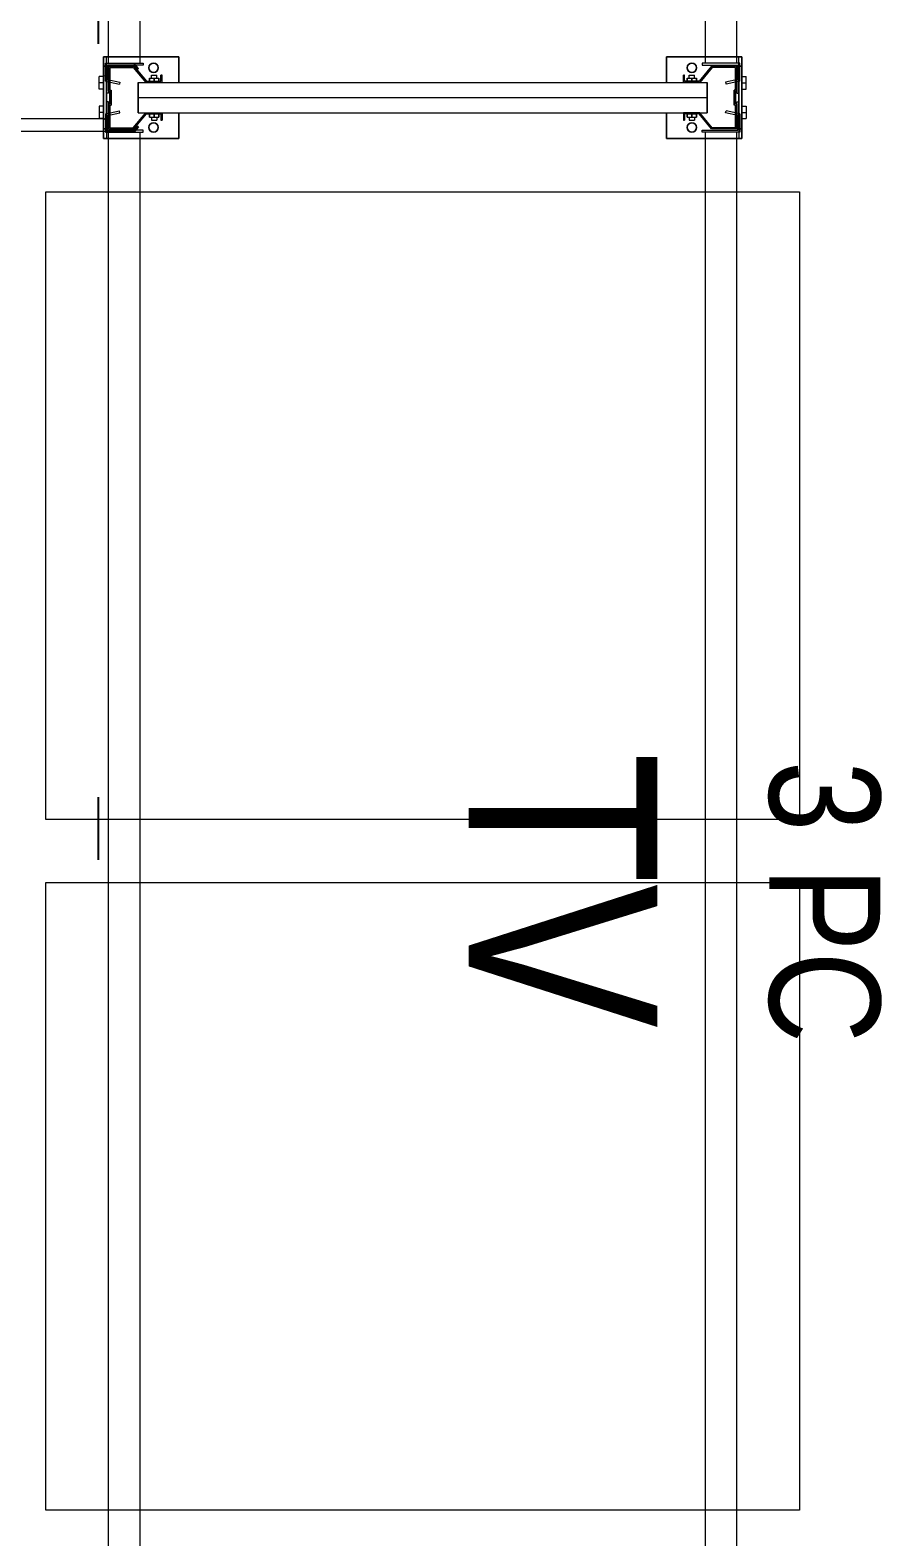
# Model space of a CAD drawing. Header units: metres. Extents: x 0 to 8715937, y -236336 to 216.
# Drawn here: x 128.539 to 129.895, y 75.702 to 78.102 of the extents above; entities that cross this region are included whole.
import ezdxf

# ---------------------------------------------------------------- set-up
doc = ezdxf.new("R2010")
doc.units = ezdxf.units.M
doc.header["$MEASUREMENT"] = 0
doc.linetypes.add('ACAD_ISO10W100', pattern=[18, 12, -3, 0, -3])
for name, color, linetype in [('0-BLOCK-EQUIPAMIENTO', 7, 'Continuous'), ('0-BLOCK-ESTRUCTURA', 7, 'Continuous'), ('AAA BAST', 5, 'Continuous'), ('AAA CONECT', 3, 'Continuous'), ('AAA LARG', 1, 'Continuous'), ('AAA PALLETS', 7, 'Continuous'), ('EJES', 251, 'ACAD_ISO10W100'), ('TEXTO', 7, 'Continuous')]:
    doc.layers.add(name, color=color, linetype=linetype)
doc.styles.add('AR', font='arial.ttf')

# ---------------------------------------------------------------- blocks, each defined once
blk = doc.blocks.new('DPM-ESTRUCTURA')
at = {"layer": 'EJES', "ltscale": 0.4}
blk.add_line((40.9278, 41.5801), (40.9278, 112.3301), dxfattribs=at)
blk = doc.blocks.new('1A MODULO D FTE')
at = {"layer": 'AAA BAST', "lineweight": 5}
for points in [[(-2.34, 0.415), (-2.34, 0.417), (-2.35, 0.417), (-2.35, 0.44), (-2.326, 0.46), (-2.326, 0.5), (-2.366, 0.5), (-2.366, 0.498), (-2.386, 0.498), (-2.386, 0.5), (-2.426, 0.5), (-2.426, 0.46), (-2.402, 0.44), (-2.402, 0.417), (-2.412, 0.417), (-2.412, 0.415), (-2.4, 0.415), (-2.4, 0.4409), (-2.424, 0.4609), (-2.424, 0.498), (-2.388, 0.498), (-2.388, 0.496), (-2.364, 0.496), (-2.364, 0.498), (-2.328, 0.498), (-2.328, 0.4609), (-2.352, 0.4409), (-2.352, 0.415)], [(-0.012, 0.415), (-0.012, 0.417), (-0.002, 0.417), (-0.002, 0.44), (-0.026, 0.46), (-0.026, 0.5), (0.014, 0.5), (0.014, 0.498), (0.034, 0.498), (0.034, 0.5), (0.074, 0.5), (0.074, 0.46), (0.05, 0.44), (0.05, 0.417), (0.06, 0.417), (0.06, 0.415), (0.048, 0.415), (0.048, 0.4409), (0.072, 0.4609), (0.072, 0.498), (0.036, 0.498), (0.036, 0.496), (0.012, 0.496), (0.012, 0.498), (-0.024, 0.498), (-0.024, 0.4609), (0, 0.4409), (0, 0.415)], [(-2.34, -0.415), (-2.34, -0.417), (-2.35, -0.417), (-2.35, -0.44), (-2.326, -0.46), (-2.326, -0.5), (-2.366, -0.5), (-2.366, -0.498), (-2.386, -0.498), (-2.386, -0.5), (-2.426, -0.5), (-2.426, -0.46), (-2.402, -0.44), (-2.402, -0.417), (-2.412, -0.417), (-2.412, -0.415), (-2.4, -0.415), (-2.4, -0.4409), (-2.424, -0.4609), (-2.424, -0.498), (-2.388, -0.498), (-2.388, -0.496), (-2.364, -0.496), (-2.364, -0.498), (-2.328, -0.498), (-2.328, -0.4609), (-2.352, -0.4409), (-2.352, -0.415)], [(-0.012, -0.415), (-0.012, -0.417), (-0.002, -0.417), (-0.002, -0.44), (-0.026, -0.46), (-0.026, -0.5), (0.014, -0.5), (0.014, -0.498), (0.034, -0.498), (0.034, -0.5), (0.074, -0.5), (0.074, -0.46), (0.05, -0.44), (0.05, -0.417), (0.06, -0.417), (0.06, -0.415), (0.048, -0.415), (0.048, -0.4409), (0.072, -0.4609), (0.072, -0.498), (0.036, -0.498), (0.036, -0.496), (0.012, -0.496), (0.012, -0.498), (-0.024, -0.498), (-0.024, -0.4609), (0, -0.4409), (0, -0.415)]]:
    blk.add_hatch(color=251, dxfattribs=at).paths.add_polyline_path(points)
at = {"layer": 'AAA BAST', "color": 251, "lineweight": 5}
for p, q in [((-2.426, 0.5082), (-2.441, 0.5082)), ((-2.441, 0.5082), (-2.441, 0.3882)), ((-2.326, 0.5082), (-2.426, 0.5082)), ((-2.426, 0.5082), (-2.426, 0.5032)), ((-2.3895, 0.5152), (-2.4095, 0.5152)), ((-2.4095, 0.5082), (-2.4095, 0.5152)), ((-2.3995, 0.5082), (-2.3995, 0.5152)), ((-2.3895, 0.5082), (-2.3895, 0.5152)), ((-2.3625, 0.5152), (-2.3425, 0.5152)), ((-2.3625, 0.5082), (-2.3625, 0.5152)), ((-2.3525, 0.5082), (-2.3525, 0.5152)), ((-2.3425, 0.5082), (-2.3425, 0.5152)), ((-2.326, 0.5032), (-2.326, 0.5082)), ((-2.311, 0.5082), (-2.326, 0.5082)), ((-2.311, 0.3882), (-2.311, 0.5082)), ((-0.041, 0.3882), (-0.041, 0.5082)), ((-0.041, 0.5082), (-0.026, 0.5082)), ((-0.026, 0.5032), (-0.026, 0.5082)), ((-0.026, 0.5082), (0.074, 0.5082)), ((0.0105, 0.5152), (-0.0095, 0.5152)), ((-0.0095, 0.5082), (-0.0095, 0.5152)), ((0.0005, 0.5082), (0.0005, 0.5152)), ((0.0105, 0.5082), (0.0105, 0.5152)), ((0.0375, 0.5152), (0.0575, 0.5152)), ((0.0375, 0.5082), (0.0375, 0.5152)), ((0.0475, 0.5082), (0.0475, 0.5152)), ((0.0575, 0.5082), (0.0575, 0.5152)), ((0.074, 0.5082), (0.074, 0.5032)), ((0.074, 0.5082), (0.089, 0.5082)), ((0.089, 0.5082), (0.089, 0.3882)), ((-2.426, 0.5032), (-2.441, 0.5032)), ((-2.426, 0.5032), (-2.326, 0.5032)), ((-2.386, 0.5), (-2.426, 0.5)), ((-2.426, 0.5), (-2.426, 0.46)), ((-2.424, 0.498), (-2.424, 0.4609)), ((-2.388, 0.498), (-2.424, 0.498)), ((-2.416, 0.5), (-2.416, 0.5032)), ((-2.416, 0.5032), (-2.383, 0.5032)), ((-2.388, 0.498), (-2.388, 0.496)), ((-2.364, 0.496), (-2.388, 0.496)), ((-2.386, 0.5), (-2.386, 0.498)), ((-2.386, 0.5), (-2.383, 0.5)), ((-2.366, 0.498), (-2.386, 0.498)), ((-2.383, 0.5), (-2.383, 0.5032)), ((-2.369, 0.5), (-2.369, 0.5032)), ((-2.366, 0.5), (-2.369, 0.5)), ((-2.326, 0.5), (-2.366, 0.5)), ((-2.366, 0.5), (-2.366, 0.498)), ((-2.328, 0.498), (-2.364, 0.498)), ((-2.364, 0.498), (-2.364, 0.496)), ((-2.336, 0.5), (-2.336, 0.5032)), ((-2.328, 0.498), (-2.328, 0.4609)), ((-2.326, 0.5032), (-2.311, 0.5032)), ((-2.326, 0.5), (-2.326, 0.46)), ((-0.026, 0.5032), (-0.041, 0.5032)), ((0.074, 0.5032), (-0.026, 0.5032)), ((-0.026, 0.5), (0.014, 0.5)), ((-0.026, 0.5), (-0.026, 0.46)), ((-0.024, 0.498), (-0.024, 0.4609)), ((-0.024, 0.498), (0.012, 0.498)), ((-0.016, 0.5), (-0.016, 0.5032)), ((0.012, 0.498), (0.012, 0.496)), ((0.012, 0.496), (0.036, 0.496)), ((0.014, 0.5), (0.014, 0.498)), ((0.014, 0.5), (0.017, 0.5)), ((0.014, 0.498), (0.034, 0.498)), ((0.017, 0.5), (0.017, 0.5032)), ((0.031, 0.5), (0.031, 0.5032)), ((0.064, 0.5032), (0.031, 0.5032)), ((0.034, 0.5), (0.031, 0.5)), ((0.034, 0.5), (0.074, 0.5)), ((0.034, 0.5), (0.034, 0.498)), ((0.036, 0.498), (0.072, 0.498)), ((0.036, 0.498), (0.036, 0.496)), ((0.064, 0.5), (0.064, 0.5032)), ((0.072, 0.498), (0.072, 0.4609)), ((0.074, 0.5032), (0.089, 0.5032)), ((0.074, 0.5), (0.074, 0.46)), ((-2.426, 0.46), (-2.402, 0.44)), ((-2.424, 0.4609), (-2.4, 0.4409)), ((-2.328, 0.4609), (-2.352, 0.4409)), ((-2.326, 0.46), (-2.35, 0.44)), ((-0.026, 0.46), (-0.002, 0.44)), ((-0.024, 0.4609), (0, 0.4409)), ((0.072, 0.4609), (0.048, 0.4409)), ((0.074, 0.46), (0.05, 0.44)), ((-2.402, 0.436), (-2.407, 0.436)), ((-2.407, 0.421), (-2.407, 0.436)), ((-2.402, 0.44), (-2.402, 0.417)), ((-2.4, 0.453), (-2.376, 0.453)), ((-2.4, -0.453), (-2.4, 0.453)), ((-2.4, 0.4409), (-2.4, 0.415)), ((-2.376, 0.453), (-2.352, 0.453)), ((-2.376, -0.453), (-2.376, 0.453)), ((-2.352, -0.453), (-2.352, 0.453)), ((-2.352, 0.4409), (-2.352, 0.415)), ((-2.35, 0.44), (-2.35, 0.417)), ((-2.345, 0.436), (-2.35, 0.436)), ((-2.35, 0.421), (-2.35, 0.436)), ((-2.345, 0.421), (-2.345, 0.436)), ((-2.345, 0.4328), (-2.34, 0.4328)), ((-2.34, 0.4243), (-2.34, 0.4328)), ((-0.007, 0.4328), (-0.012, 0.4328)), ((-0.012, 0.4243), (-0.012, 0.4328)), ((-0.007, 0.436), (-0.002, 0.436)), ((-0.007, 0.421), (-0.007, 0.436)), ((-0.002, 0.44), (-0.002, 0.417)), ((-0.002, 0.421), (-0.002, 0.436)), ((0.024, 0.453), (0, 0.453)), ((0, -0.453), (0, 0.453)), ((0, 0.4409), (0, 0.415)), ((0.048, 0.453), (0.024, 0.453)), ((0.024, -0.453), (0.024, 0.453)), ((0.048, -0.453), (0.048, 0.453)), ((0.048, 0.4409), (0.048, 0.415)), ((0.05, 0.44), (0.05, 0.417)), ((0.05, 0.436), (0.055, 0.436)), ((0.055, 0.421), (0.055, 0.436)), ((-2.402, 0.417), (-2.412, 0.417)), ((-2.412, 0.417), (-2.412, 0.415)), ((-2.4, 0.415), (-2.412, 0.415)), ((-2.402, 0.4285), (-2.407, 0.4285)), ((-2.402, 0.421), (-2.407, 0.421)), ((-2.352, 0.415), (-2.34, 0.415)), ((-2.345, 0.4285), (-2.35, 0.4285)), ((-2.345, 0.421), (-2.35, 0.421)), ((-2.35, 0.417), (-2.34, 0.417)), ((-2.345, 0.4243), (-2.34, 0.4243)), ((-2.34, 0.415), (-2.34, 0.417)), ((-0.007, 0.4243), (-0.012, 0.4243)), ((-0.002, 0.417), (-0.012, 0.417)), ((-0.012, 0.415), (-0.012, 0.417)), ((0, 0.415), (-0.012, 0.415)), ((-0.007, 0.4285), (-0.002, 0.4285)), ((-0.007, 0.421), (-0.002, 0.421)), ((0.048, 0.415), (0.06, 0.415)), ((0.05, 0.4285), (0.055, 0.4285)), ((0.05, 0.421), (0.055, 0.421)), ((0.05, 0.417), (0.06, 0.417)), ((0.06, 0.417), (0.06, 0.415)), ((-2.441, 0.3882), (-2.4, 0.3882)), ((-2.352, 0.3882), (-2.311, 0.3882)), ((0, 0.3882), (-0.041, 0.3882)), ((0.089, 0.3882), (0.048, 0.3882)), ((-2.441, -0.5082), (-2.441, -0.3882)), ((-2.441, -0.3882), (-2.4, -0.3882)), ((-2.352, -0.3882), (-2.311, -0.3882)), ((-2.311, -0.3882), (-2.311, -0.5082)), ((0, -0.3882), (-0.041, -0.3882)), ((-0.041, -0.3882), (-0.041, -0.5082)), ((0.089, -0.3882), (0.048, -0.3882)), ((0.089, -0.5082), (0.089, -0.3882)), ((-2.4, -0.415), (-2.412, -0.415)), ((-2.412, -0.417), (-2.412, -0.415)), ((-2.402, -0.417), (-2.412, -0.417)), ((-2.402, -0.4199), (-2.407, -0.4199)), ((-2.407, -0.4349), (-2.407, -0.4199)), ((-2.402, -0.4274), (-2.407, -0.4274)), ((-2.402, -0.44), (-2.402, -0.417)), ((-2.4, -0.4409), (-2.4, -0.415)), ((-2.352, -0.4409), (-2.352, -0.415)), ((-2.352, -0.415), (-2.34, -0.415)), ((-2.35, -0.44), (-2.35, -0.417)), ((-2.35, -0.417), (-2.34, -0.417)), ((-2.345, -0.4199), (-2.35, -0.4199)), ((-2.35, -0.4349), (-2.35, -0.4199)), ((-2.345, -0.4274), (-2.35, -0.4274)), ((-2.345, -0.4349), (-2.345, -0.4199)), ((-2.345, -0.4232), (-2.34, -0.4232)), ((-2.345, -0.4317), (-2.34, -0.4317)), ((-2.34, -0.415), (-2.34, -0.417)), ((-2.34, -0.4317), (-2.34, -0.4232)), ((0, -0.415), (-0.012, -0.415)), ((-0.012, -0.415), (-0.012, -0.417)), ((-0.002, -0.417), (-0.012, -0.417)), ((-0.007, -0.4232), (-0.012, -0.4232)), ((-0.012, -0.4317), (-0.012, -0.4232)), ((-0.007, -0.4317), (-0.012, -0.4317)), ((-0.007, -0.4199), (-0.002, -0.4199)), ((-0.007, -0.4349), (-0.007, -0.4199)), ((-0.007, -0.4274), (-0.002, -0.4274)), ((-0.002, -0.44), (-0.002, -0.417)), ((-0.002, -0.4349), (-0.002, -0.4199)), ((0, -0.4409), (0, -0.415)), ((0.048, -0.4409), (0.048, -0.415)), ((0.048, -0.415), (0.06, -0.415)), ((0.05, -0.44), (0.05, -0.417)), ((0.05, -0.417), (0.06, -0.417)), ((0.05, -0.4199), (0.055, -0.4199)), ((0.05, -0.4274), (0.055, -0.4274)), ((0.055, -0.4349), (0.055, -0.4199)), ((0.06, -0.417), (0.06, -0.415)), ((-2.426, -0.46), (-2.402, -0.44)), ((-2.424, -0.4609), (-2.4, -0.4409)), ((-2.402, -0.4349), (-2.407, -0.4349)), ((-2.4, -0.453), (-2.376, -0.453)), ((-2.376, -0.453), (-2.352, -0.453)), ((-2.328, -0.4609), (-2.352, -0.4409)), ((-2.345, -0.4349), (-2.35, -0.4349)), ((-2.326, -0.46), (-2.35, -0.44)), ((-0.026, -0.46), (-0.002, -0.44)), ((-0.024, -0.4609), (0, -0.4409)), ((-0.007, -0.4349), (-0.002, -0.4349)), ((0.024, -0.453), (0, -0.453)), ((0.048, -0.453), (0.024, -0.453)), ((0.072, -0.4609), (0.048, -0.4409)), ((0.05, -0.4349), (0.055, -0.4349)), ((0.074, -0.46), (0.05, -0.44)), ((-2.426, -0.5), (-2.426, -0.46)), ((-2.424, -0.498), (-2.424, -0.4609)), ((-2.328, -0.498), (-2.328, -0.4609)), ((-2.326, -0.5), (-2.326, -0.46)), ((-0.026, -0.5), (-0.026, -0.46)), ((-0.024, -0.498), (-0.024, -0.4609)), ((0.072, -0.498), (0.072, -0.4609)), ((0.074, -0.5), (0.074, -0.46)), ((-2.426, -0.5032), (-2.441, -0.5032)), ((-2.386, -0.5), (-2.426, -0.5)), ((-2.426, -0.5032), (-2.326, -0.5032)), ((-2.426, -0.5082), (-2.426, -0.5032)), ((-2.388, -0.498), (-2.424, -0.498)), ((-2.416, -0.5), (-2.416, -0.5032)), ((-2.416, -0.5032), (-2.383, -0.5032)), ((-2.388, -0.498), (-2.388, -0.496)), ((-2.364, -0.496), (-2.388, -0.496)), ((-2.366, -0.498), (-2.386, -0.498)), ((-2.386, -0.5), (-2.386, -0.498)), ((-2.386, -0.5), (-2.383, -0.5)), ((-2.383, -0.5), (-2.383, -0.5032)), ((-2.369, -0.5), (-2.369, -0.5032)), ((-2.366, -0.5), (-2.369, -0.5)), ((-2.366, -0.5), (-2.366, -0.498)), ((-2.326, -0.5), (-2.366, -0.5)), ((-2.364, -0.498), (-2.364, -0.496)), ((-2.328, -0.498), (-2.364, -0.498)), ((-2.336, -0.5), (-2.336, -0.5032)), ((-2.326, -0.5032), (-2.326, -0.5082)), ((-2.326, -0.5032), (-2.311, -0.5032)), ((-0.026, -0.5032), (-0.041, -0.5032)), ((-0.026, -0.5), (0.014, -0.5)), ((0.074, -0.5032), (-0.026, -0.5032)), ((-0.026, -0.5032), (-0.026, -0.5082)), ((-0.024, -0.498), (0.012, -0.498)), ((-0.016, -0.5), (-0.016, -0.5032)), ((0.012, -0.498), (0.012, -0.496)), ((0.012, -0.496), (0.036, -0.496)), ((0.014, -0.498), (0.034, -0.498)), ((0.014, -0.5), (0.014, -0.498)), ((0.014, -0.5), (0.017, -0.5)), ((0.017, -0.5), (0.017, -0.5032)), ((0.031, -0.5), (0.031, -0.5032)), ((0.034, -0.5), (0.031, -0.5)), ((0.064, -0.5032), (0.031, -0.5032)), ((0.034, -0.5), (0.034, -0.498)), ((0.034, -0.5), (0.074, -0.5)), ((0.036, -0.498), (0.036, -0.496)), ((0.036, -0.498), (0.072, -0.498)), ((0.064, -0.5), (0.064, -0.5032)), ((0.074, -0.5082), (0.074, -0.5032)), ((0.074, -0.5032), (0.089, -0.5032)), ((-2.426, -0.5082), (-2.441, -0.5082)), ((-2.326, -0.5082), (-2.426, -0.5082)), ((-2.4095, -0.5082), (-2.4095, -0.5152)), ((-2.3895, -0.5152), (-2.4095, -0.5152)), ((-2.3995, -0.5082), (-2.3995, -0.5152)), ((-2.3895, -0.5082), (-2.3895, -0.5152)), ((-2.3625, -0.5082), (-2.3625, -0.5152)), ((-2.3625, -0.5152), (-2.3425, -0.5152)), ((-2.3525, -0.5082), (-2.3525, -0.5152)), ((-2.3425, -0.5082), (-2.3425, -0.5152)), ((-2.311, -0.5082), (-2.326, -0.5082)), ((-0.041, -0.5082), (-0.026, -0.5082)), ((-0.026, -0.5082), (0.074, -0.5082)), ((-0.0095, -0.5082), (-0.0095, -0.5152)), ((0.0105, -0.5152), (-0.0095, -0.5152)), ((0.0005, -0.5082), (0.0005, -0.5152)), ((0.0105, -0.5082), (0.0105, -0.5152)), ((0.0375, -0.5082), (0.0375, -0.5152)), ((0.0375, -0.5152), (0.0575, -0.5152)), ((0.0475, -0.5082), (0.0475, -0.5152)), ((0.0575, -0.5082), (0.0575, -0.5152)), ((0.074, -0.5082), (0.089, -0.5082))]:
    blk.add_line(p, q, dxfattribs=at)
for centre in [(-2.4235, 0.4285), (-2.3285, 0.4285), (-0.0235, 0.4285), (0.0715, 0.4285), (-2.4235, -0.4285), (-2.3285, -0.4285), (-0.0235, -0.4285), (0.0715, -0.4285)]:
    blk.add_circle(centre, 0.0075, dxfattribs=at)
at = {"layer": 'AAA CONECT', "color": 251, "lineweight": 5}
for p, q in [((-2.4223, -0.4527), (-2.43, -0.4591)), ((-2.421, -0.4542), (-2.428, -0.46)), ((-2.4223, -0.4527), (-2.421, -0.4542)), ((-2.3297, -0.4527), (-2.331, -0.4542)), ((-2.331, -0.4542), (-2.324, -0.46)), ((-2.3297, -0.4527), (-2.322, -0.4591)), ((-0.0223, -0.4527), (-0.03, -0.4591)), ((-0.021, -0.4542), (-0.028, -0.46)), ((-0.0223, -0.4527), (-0.021, -0.4542)), ((-2.428, -0.5016), (-2.428, -0.46)), ((-2.324, -0.5016), (-2.324, -0.46)), ((-0.028, -0.5016), (-0.028, -0.46)), ((-2.428, -0.5016), (-2.415, -0.5016)), ((-2.41, -0.5066), (-2.415, -0.5016)), ((-2.342, -0.5066), (-2.337, -0.5016)), ((-2.324, -0.5016), (-2.337, -0.5016)), ((-0.028, -0.5016), (-0.015, -0.5016)), ((-0.01, -0.5066), (-0.015, -0.5016))]:
    blk.add_line(p, q, dxfattribs=at)
at = {"layer": 'AAA CONECT', "color": 251, "lineweight": 5, "ltscale": 0.21}
for p, q in [((-2.43, -0.4591), (-2.43, -0.7909)), ((-0.03, -0.4591), (-0.03, -0.7909)), ((-2.41, -0.5066), (-2.41, -0.7434)), ((-0.01, -0.5066), (-0.01, -0.7434))]:
    blk.add_line(p, q, dxfattribs=at)
at = {"layer": 'AAA LARG', "color": 251, "lineweight": 5}
for p, q in [((-2.35, 0.505), (-2.3547, 0.4829)), ((-2.35, 0.505), (-2.321, 0.505)), ((-2.321, 0.505), (-2.321, 0.445)), ((-0.002, 0.505), (-0.031, 0.505)), ((-0.031, 0.505), (-0.031, 0.445)), ((-0.002, 0.505), (0.0027, 0.4829)), ((-2.3516, 0.4822), (-2.3547, 0.4829)), ((-2.3474, 0.5018), (-2.3516, 0.4822)), ((-2.3242, 0.5018), (-2.3474, 0.5018)), ((-2.3242, 0.445), (-2.3242, 0.5018)), ((-2.321, 0.5), (-0.031, 0.5)), ((-0.0278, 0.445), (-0.0278, 0.5018)), ((-0.0278, 0.5018), (-0.0046, 0.5018)), ((-0.0046, 0.5018), (-0.0004, 0.4822)), ((-0.0004, 0.4822), (0.0027, 0.4829)), ((-2.321, 0.445), (-2.3242, 0.445)), ((-2.321, 0.45), (-0.031, 0.45)), ((-0.031, 0.445), (-0.0278, 0.445)), ((-2.321, -0.445), (-2.3242, -0.445)), ((-2.3242, -0.445), (-2.3242, -0.5018)), ((-2.321, -0.505), (-2.321, -0.445)), ((-2.321, -0.45), (-0.031, -0.45)), ((-0.031, -0.505), (-0.031, -0.445)), ((-0.031, -0.445), (-0.0278, -0.445)), ((-0.0278, -0.445), (-0.0278, -0.5018)), ((-2.3516, -0.4822), (-2.3547, -0.4829)), ((-2.35, -0.505), (-2.3547, -0.4829)), ((-2.3474, -0.5018), (-2.3516, -0.4822)), ((-2.3242, -0.5018), (-2.3474, -0.5018)), ((-2.321, -0.5), (-0.031, -0.5)), ((-0.0278, -0.5018), (-0.0046, -0.5018)), ((-0.0046, -0.5018), (-0.0004, -0.4822)), ((-0.002, -0.505), (0.0027, -0.4829)), ((-0.0004, -0.4822), (0.0027, -0.4829)), ((-2.35, -0.505), (-2.321, -0.505)), ((-0.002, -0.505), (-0.031, -0.505))]:
    blk.add_line(p, q, dxfattribs=at)
at = {"layer": 'AAA PALLETS', "color": 251, "lineweight": 5, "ltscale": 0.21}
for p, q in [((-1.226, 0.6), (-2.226, 0.6)), ((-2.226, 0.6), (-2.226, -0.6)), ((-1.226, -0.6), (-1.226, 0.6)), ((-0.126, 0.6), (-1.126, 0.6)), ((-1.126, 0.6), (-1.126, -0.6)), ((-0.126, -0.6), (-0.126, 0.6)), ((-2.226, -0.6), (-1.226, -0.6)), ((-1.126, -0.6), (-0.126, -0.6))]:
    blk.add_line(p, q, dxfattribs=at)
blk = doc.blocks.new('DPM-EQUIPAMIENTO')
at = {"layer": 'AAA BAST', "xscale": -1, "rotation": 270}
for p in [(41.4439, 80.3703), (41.4439, 77.9703)]:
    blk.add_blockref('1A MODULO D FTE', p, dxfattribs=at)

msp = doc.modelspace()

# ---------------------------------------------------------------- hatches: boundary and pattern name
at = {"layer": 'AAA BAST', "lineweight": 5}
for points in [[(128.7489, 77.9583), (128.7469, 77.9583), (128.7469, 77.9683), (128.7239, 77.9683), (128.7039, 77.9443), (128.6639, 77.9443), (128.6639, 77.9843), (128.6659, 77.9843), (128.6659, 78.0043), (128.6639, 78.0043), (128.6639, 78.0443), (128.7039, 78.0443), (128.7239, 78.0203), (128.7469, 78.0203), (128.7469, 78.0303), (128.7489, 78.0303), (128.7489, 78.0183), (128.723, 78.0183), (128.703, 78.0423), (128.6659, 78.0423), (128.6659, 78.0063), (128.6679, 78.0063), (128.6679, 77.9823), (128.6659, 77.9823), (128.6659, 77.9463), (128.703, 77.9463), (128.723, 77.9703), (128.7489, 77.9703)], [(128.7489, 78.0303), (128.7469, 78.0303), (128.7469, 78.0203), (128.7239, 78.0203), (128.7039, 78.0443), (128.6639, 78.0443), (128.6639, 78.0043), (128.6659, 78.0043), (128.6659, 77.9843), (128.6639, 77.9843), (128.6639, 77.9443), (128.7039, 77.9443), (128.7239, 77.9683), (128.7469, 77.9683), (128.7469, 77.9583), (128.7489, 77.9583), (128.7489, 77.9703), (128.723, 77.9703), (128.703, 77.9463), (128.6659, 77.9463), (128.6659, 77.9823), (128.6679, 77.9823), (128.6679, 78.0063), (128.6659, 78.0063), (128.6659, 78.0423), (128.703, 78.0423), (128.723, 78.0183), (128.7489, 78.0183)], [(129.5789, 77.9583), (129.5809, 77.9583), (129.5809, 77.9683), (129.6039, 77.9683), (129.6239, 77.9443), (129.6639, 77.9443), (129.6639, 77.9843), (129.6619, 77.9843), (129.6619, 78.0043), (129.6639, 78.0043), (129.6639, 78.0443), (129.6239, 78.0443), (129.6039, 78.0203), (129.5809, 78.0203), (129.5809, 78.0303), (129.5789, 78.0303), (129.5789, 78.0183), (129.6049, 78.0183), (129.6249, 78.0423), (129.6619, 78.0423), (129.6619, 78.0063), (129.6599, 78.0063), (129.6599, 77.9823), (129.6619, 77.9823), (129.6619, 77.9463), (129.6249, 77.9463), (129.6049, 77.9703), (129.5789, 77.9703)], [(129.5789, 78.0303), (129.5809, 78.0303), (129.5809, 78.0203), (129.6039, 78.0203), (129.6239, 78.0443), (129.6639, 78.0443), (129.6639, 78.0043), (129.6619, 78.0043), (129.6619, 77.9843), (129.6639, 77.9843), (129.6639, 77.9443), (129.6239, 77.9443), (129.6039, 77.9683), (129.5809, 77.9683), (129.5809, 77.9583), (129.5789, 77.9583), (129.5789, 77.9703), (129.6049, 77.9703), (129.6249, 77.9463), (129.6619, 77.9463), (129.6619, 77.9823), (129.6599, 77.9823), (129.6599, 78.0063), (129.6619, 78.0063), (129.6619, 78.0423), (129.6249, 78.0423), (129.6049, 78.0183), (129.5789, 78.0183)]]:
    msp.add_hatch(color=251, dxfattribs=at).paths.add_polyline_path(points)

# ---------------------------------------------------------------- linework, layer by layer
at = {"layer": 'AAA BAST', "color": 251, "lineweight": 5}
for p, q in [((128.6557, 78.0443), (128.6557, 78.0593)), ((128.6557, 78.0593), (128.7757, 78.0593)), ((128.7757, 78.0593), (128.6557, 78.0593)), ((128.6557, 78.0593), (128.6557, 78.0443)), ((128.6607, 78.0443), (128.6607, 78.0593)), ((128.6607, 78.0443), (128.6607, 78.0593)), ((128.7757, 78.0593), (128.7757, 78.0183)), ((128.7757, 78.0183), (128.7757, 78.0593)), ((129.6721, 78.0593), (129.5521, 78.0593)), ((129.5521, 78.0593), (129.5521, 78.0183)), ((129.5521, 78.0183), (129.5521, 78.0593)), ((129.5521, 78.0593), (129.6721, 78.0593)), ((129.6671, 78.0443), (129.6671, 78.0593)), ((129.6671, 78.0443), (129.6671, 78.0593)), ((129.6721, 78.0443), (129.6721, 78.0593)), ((129.6721, 78.0593), (129.6721, 78.0443)), ((128.6487, 78.0078), (128.6487, 78.0278)), ((128.6557, 78.0278), (128.6487, 78.0278)), ((128.6487, 78.0078), (128.6487, 78.0278)), ((128.6557, 78.0278), (128.6487, 78.0278)), ((128.6557, 77.9443), (128.6557, 78.0443)), ((128.6557, 78.0443), (128.6607, 78.0443)), ((128.6607, 78.0443), (128.6557, 78.0443)), ((128.6557, 78.0443), (128.6557, 77.9443)), ((128.6607, 78.0443), (128.6607, 77.9443)), ((128.6607, 77.9443), (128.6607, 78.0443)), ((128.6639, 78.0343), (128.6607, 78.0343)), ((128.6607, 78.0343), (128.6607, 78.0013)), ((128.6639, 78.0343), (128.6607, 78.0343)), ((128.6639, 78.0043), (128.6639, 78.0443)), ((128.6639, 78.0443), (128.7039, 78.0443)), ((128.6639, 78.0443), (128.6639, 78.0043)), ((128.6639, 78.0443), (128.7039, 78.0443)), ((128.6659, 78.0423), (128.703, 78.0423)), ((128.6659, 78.0063), (128.6659, 78.0423)), ((128.6659, 78.0423), (128.703, 78.0423)), ((128.6659, 78.0423), (128.6659, 78.0063)), ((128.703, 78.0423), (128.723, 78.0183)), ((128.703, 78.0423), (128.723, 78.0183)), ((128.7039, 78.0443), (128.7239, 78.0203)), ((128.7039, 78.0443), (128.7239, 78.0203)), ((128.729, 78.0203), (128.729, 78.0253)), ((128.729, 78.0253), (128.744, 78.0253)), ((128.729, 78.0253), (128.729, 78.0203)), ((128.729, 78.0253), (128.744, 78.0253)), ((128.7322, 78.0253), (128.7322, 78.0303)), ((128.7322, 78.0303), (128.7407, 78.0303)), ((128.7365, 78.0203), (128.7365, 78.0253)), ((128.7365, 78.0253), (128.7365, 78.0203)), ((128.7407, 78.0253), (128.7407, 78.0303)), ((128.744, 78.0203), (128.744, 78.0253)), ((128.744, 78.0253), (128.744, 78.0203)), ((128.7469, 78.0203), (128.7469, 78.0303)), ((128.7469, 78.0303), (128.7489, 78.0303)), ((128.7469, 78.0203), (128.7469, 78.0303)), ((128.7489, 78.0303), (128.7469, 78.0303)), ((128.7489, 78.0183), (128.7489, 78.0303)), ((128.7489, 78.0183), (128.7489, 78.0303)), ((129.5789, 78.0183), (129.5789, 78.0303)), ((129.5809, 78.0303), (129.5789, 78.0303)), ((129.5789, 78.0183), (129.5789, 78.0303)), ((129.5789, 78.0303), (129.5809, 78.0303)), ((129.5809, 78.0203), (129.5809, 78.0303)), ((129.5809, 78.0203), (129.5809, 78.0303)), ((129.5849, 78.0203), (129.5849, 78.0253)), ((129.5849, 78.0253), (129.5999, 78.0253)), ((129.5849, 78.0253), (129.5849, 78.0203)), ((129.5849, 78.0253), (129.5999, 78.0253)), ((129.5882, 78.0253), (129.5882, 78.0303)), ((129.5882, 78.0303), (129.5967, 78.0303)), ((129.5924, 78.0203), (129.5924, 78.0253)), ((129.5924, 78.0253), (129.5924, 78.0203)), ((129.5967, 78.0253), (129.5967, 78.0303)), ((129.5999, 78.0203), (129.5999, 78.0253)), ((129.5999, 78.0253), (129.5999, 78.0203)), ((129.6239, 78.0443), (129.6039, 78.0203)), ((129.6239, 78.0443), (129.6039, 78.0203)), ((129.6249, 78.0423), (129.6049, 78.0183)), ((129.6249, 78.0423), (129.6049, 78.0183)), ((129.6639, 78.0443), (129.6239, 78.0443)), ((129.6639, 78.0443), (129.6239, 78.0443)), ((129.6619, 78.0423), (129.6249, 78.0423)), ((129.6619, 78.0423), (129.6249, 78.0423)), ((129.6619, 78.0063), (129.6619, 78.0423)), ((129.6619, 78.0423), (129.6619, 78.0063)), ((129.6639, 78.0043), (129.6639, 78.0443)), ((129.6639, 78.0443), (129.6639, 78.0043)), ((129.6639, 78.0343), (129.6671, 78.0343)), ((129.6639, 78.0343), (129.6671, 78.0343)), ((129.6671, 78.0443), (129.6671, 77.9443)), ((129.6721, 78.0443), (129.6671, 78.0443)), ((129.6671, 77.9443), (129.6671, 78.0443)), ((129.6671, 78.0443), (129.6721, 78.0443)), ((129.6671, 78.0343), (129.6671, 78.0013)), ((129.6721, 77.9443), (129.6721, 78.0443)), ((129.6721, 78.0443), (129.6721, 77.9443)), ((129.6721, 78.0278), (129.6791, 78.0278)), ((129.6721, 78.0278), (129.6791, 78.0278)), ((129.6791, 78.0078), (129.6791, 78.0278)), ((129.6791, 78.0078), (129.6791, 78.0278)), ((128.6557, 78.0178), (128.6487, 78.0178)), ((128.6557, 78.0178), (128.6487, 78.0178)), ((128.6557, 78.0078), (128.6487, 78.0078)), ((128.6557, 78.0078), (128.6487, 78.0078)), ((128.6639, 78.0013), (128.6607, 78.0013)), ((128.6639, 78.0013), (128.6607, 78.0013)), ((128.6639, 78.0043), (128.6659, 78.0043)), ((128.6639, 78.0043), (128.6639, 78.0013)), ((128.6639, 78.0043), (128.6659, 78.0043)), ((128.6639, 78.0043), (128.6639, 78.0013)), ((128.6659, 78.0063), (128.6679, 78.0063)), ((128.6659, 78.0063), (128.6679, 78.0063)), ((128.6659, 77.9843), (128.6659, 78.0043)), ((128.6659, 78.0043), (128.6659, 77.9843)), ((128.6679, 77.9823), (128.6679, 78.0063)), ((128.6679, 78.0063), (128.6679, 77.9823)), ((128.711, 78.0183), (128.711, 77.9943)), ((128.711, 78.0183), (129.6169, 78.0183)), ((128.711, 77.9943), (128.711, 78.0183)), ((128.711, 78.0183), (129.6169, 78.0183)), ((128.723, 78.0183), (128.7489, 78.0183)), ((128.723, 78.0183), (128.7489, 78.0183)), ((128.7239, 78.0203), (128.7469, 78.0203)), ((128.7239, 78.0203), (128.7469, 78.0203)), ((128.729, 78.0203), (128.744, 78.0203)), ((129.6049, 78.0183), (129.5789, 78.0183)), ((129.6049, 78.0183), (129.5789, 78.0183)), ((129.6039, 78.0203), (129.5809, 78.0203)), ((129.6039, 78.0203), (129.5809, 78.0203)), ((129.5849, 78.0203), (129.5999, 78.0203)), ((129.6169, 78.0183), (129.6169, 77.9943)), ((129.6169, 77.9943), (129.6169, 78.0183)), ((129.6619, 78.0063), (129.6599, 78.0063)), ((129.6599, 77.9823), (129.6599, 78.0063)), ((129.6619, 78.0063), (129.6599, 78.0063)), ((129.6599, 78.0063), (129.6599, 77.9823)), ((129.6619, 77.9843), (129.6619, 78.0043)), ((129.6639, 78.0043), (129.6619, 78.0043)), ((129.6619, 78.0043), (129.6619, 77.9843)), ((129.6639, 78.0043), (129.6619, 78.0043)), ((129.6639, 78.0043), (129.6639, 78.0013)), ((129.6639, 78.0043), (129.6639, 78.0013)), ((129.6639, 78.0013), (129.6671, 78.0013)), ((129.6639, 78.0013), (129.6671, 78.0013)), ((129.6721, 78.0178), (129.6791, 78.0178)), ((129.6721, 78.0178), (129.6791, 78.0178)), ((129.6721, 78.0078), (129.6791, 78.0078)), ((129.6721, 78.0078), (129.6791, 78.0078)), ((128.6487, 77.9808), (128.6487, 77.9608)), ((128.6557, 77.9808), (128.6487, 77.9808)), ((128.6487, 77.9808), (128.6487, 77.9608)), ((128.6557, 77.9808), (128.6487, 77.9808)), ((128.6639, 77.9873), (128.6607, 77.9873)), ((128.6639, 77.9873), (128.6607, 77.9873)), ((128.6607, 77.9543), (128.6607, 77.9873)), ((128.6639, 77.9843), (128.6639, 77.9873)), ((128.6639, 77.9843), (128.6639, 77.9873)), ((128.6639, 77.9443), (128.6639, 77.9843)), ((128.6639, 77.9843), (128.6659, 77.9843)), ((128.6639, 77.9843), (128.6639, 77.9443)), ((128.6639, 77.9843), (128.6659, 77.9843)), ((128.6659, 77.9463), (128.6659, 77.9823)), ((128.6659, 77.9823), (128.6679, 77.9823)), ((128.6659, 77.9823), (128.6659, 77.9463)), ((128.6659, 77.9823), (128.6679, 77.9823)), ((128.711, 77.9943), (128.711, 77.9703)), ((128.711, 77.9943), (129.6169, 77.9943)), ((128.711, 77.9703), (128.711, 77.9943)), ((128.711, 77.9943), (129.6169, 77.9943)), ((129.6169, 77.9943), (129.6169, 77.9703)), ((129.6169, 77.9703), (129.6169, 77.9943)), ((129.6619, 77.9823), (129.6599, 77.9823)), ((129.6619, 77.9823), (129.6599, 77.9823)), ((129.6639, 77.9843), (129.6619, 77.9843)), ((129.6639, 77.9843), (129.6619, 77.9843)), ((129.6619, 77.9463), (129.6619, 77.9823)), ((129.6619, 77.9823), (129.6619, 77.9463)), ((129.6639, 77.9873), (129.6671, 77.9873)), ((129.6639, 77.9843), (129.6639, 77.9873)), ((129.6639, 77.9873), (129.6671, 77.9873)), ((129.6639, 77.9843), (129.6639, 77.9873)), ((129.6639, 77.9443), (129.6639, 77.9843)), ((129.6639, 77.9843), (129.6639, 77.9443)), ((129.6671, 77.9543), (129.6671, 77.9873)), ((129.6721, 77.9808), (129.6791, 77.9808)), ((129.6721, 77.9808), (129.6791, 77.9808)), ((129.6791, 77.9808), (129.6791, 77.9608)), ((129.6791, 77.9808), (129.6791, 77.9608)), ((128.6557, 77.9708), (128.6487, 77.9708)), ((128.6557, 77.9708), (128.6487, 77.9708)), ((128.6557, 77.9608), (128.6487, 77.9608)), ((128.6557, 77.9608), (128.6487, 77.9608)), ((128.6639, 77.9543), (128.6607, 77.9543)), ((128.6639, 77.9543), (128.6607, 77.9543)), ((128.703, 77.9463), (128.723, 77.9703)), ((128.703, 77.9463), (128.723, 77.9703)), ((128.7039, 77.9443), (128.7239, 77.9683)), ((128.7039, 77.9443), (128.7239, 77.9683)), ((128.711, 77.9703), (129.6169, 77.9703)), ((128.711, 77.9703), (129.6169, 77.9703)), ((128.723, 77.9703), (128.7489, 77.9703)), ((128.723, 77.9703), (128.7489, 77.9703)), ((128.7239, 77.9683), (128.7469, 77.9683)), ((128.7239, 77.9683), (128.7469, 77.9683)), ((128.729, 77.9633), (128.729, 77.9683)), ((128.729, 77.9683), (128.744, 77.9683)), ((128.729, 77.9683), (128.729, 77.9633)), ((128.729, 77.9633), (128.744, 77.9633)), ((128.729, 77.9633), (128.744, 77.9633)), ((128.7322, 77.9633), (128.7322, 77.9583)), ((128.7322, 77.9583), (128.7407, 77.9583)), ((128.7365, 77.9633), (128.7365, 77.9683)), ((128.7365, 77.9683), (128.7365, 77.9633)), ((128.7407, 77.9633), (128.7407, 77.9583)), ((128.744, 77.9633), (128.744, 77.9683)), ((128.744, 77.9683), (128.744, 77.9633)), ((128.7469, 77.9683), (128.7469, 77.9583)), ((128.7469, 77.9683), (128.7469, 77.9583)), ((128.7489, 77.9583), (128.7469, 77.9583)), ((128.7469, 77.9583), (128.7489, 77.9583)), ((128.7489, 77.9703), (128.7489, 77.9583)), ((128.7489, 77.9703), (128.7489, 77.9583)), ((128.7757, 77.9703), (128.7757, 77.9293)), ((128.7757, 77.9293), (128.7757, 77.9703)), ((129.5521, 77.9703), (129.5521, 77.9293)), ((129.5521, 77.9293), (129.5521, 77.9703)), ((129.6049, 77.9703), (129.5789, 77.9703)), ((129.5789, 77.9703), (129.5789, 77.9583)), ((129.6049, 77.9703), (129.5789, 77.9703)), ((129.5789, 77.9703), (129.5789, 77.9583)), ((129.5789, 77.9583), (129.5809, 77.9583)), ((129.5809, 77.9583), (129.5789, 77.9583)), ((129.6039, 77.9683), (129.5809, 77.9683)), ((129.5809, 77.9683), (129.5809, 77.9583)), ((129.6039, 77.9683), (129.5809, 77.9683)), ((129.5809, 77.9683), (129.5809, 77.9583)), ((129.5849, 77.9633), (129.5849, 77.9683)), ((129.5849, 77.9683), (129.5999, 77.9683)), ((129.5849, 77.9683), (129.5849, 77.9633)), ((129.5849, 77.9633), (129.5999, 77.9633)), ((129.5849, 77.9633), (129.5999, 77.9633)), ((129.5882, 77.9633), (129.5882, 77.9583)), ((129.5882, 77.9583), (129.5967, 77.9583)), ((129.5924, 77.9633), (129.5924, 77.9683)), ((129.5924, 77.9683), (129.5924, 77.9633)), ((129.5967, 77.9633), (129.5967, 77.9583)), ((129.5999, 77.9633), (129.5999, 77.9683)), ((129.5999, 77.9683), (129.5999, 77.9633)), ((129.6239, 77.9443), (129.6039, 77.9683)), ((129.6239, 77.9443), (129.6039, 77.9683)), ((129.6249, 77.9463), (129.6049, 77.9703)), ((129.6249, 77.9463), (129.6049, 77.9703)), ((129.6639, 77.9543), (129.6671, 77.9543)), ((129.6639, 77.9543), (129.6671, 77.9543)), ((129.6721, 77.9708), (129.6791, 77.9708)), ((129.6721, 77.9708), (129.6791, 77.9708)), ((129.6721, 77.9608), (129.6791, 77.9608)), ((129.6721, 77.9608), (129.6791, 77.9608)), ((128.6607, 77.9443), (128.6557, 77.9443)), ((128.6557, 77.9293), (128.6557, 77.9443)), ((128.6557, 77.9443), (128.6607, 77.9443)), ((128.6557, 77.9443), (128.6557, 77.9293)), ((128.7757, 77.9293), (128.6557, 77.9293)), ((128.6557, 77.9293), (128.7757, 77.9293)), ((128.6607, 77.9443), (128.6607, 77.9293)), ((128.6607, 77.9443), (128.6607, 77.9293)), ((128.6639, 77.9443), (128.7039, 77.9443)), ((128.6639, 77.9443), (128.7039, 77.9443)), ((128.6659, 77.9463), (128.703, 77.9463)), ((128.6659, 77.9463), (128.703, 77.9463)), ((129.5521, 77.9293), (129.6721, 77.9293)), ((129.6721, 77.9293), (129.5521, 77.9293)), ((129.6639, 77.9443), (129.6239, 77.9443)), ((129.6639, 77.9443), (129.6239, 77.9443)), ((129.6619, 77.9463), (129.6249, 77.9463)), ((129.6619, 77.9463), (129.6249, 77.9463)), ((129.6671, 77.9443), (129.6721, 77.9443)), ((129.6671, 77.9443), (129.6671, 77.9293)), ((129.6721, 77.9443), (129.6671, 77.9443)), ((129.6671, 77.9443), (129.6671, 77.9293)), ((129.6721, 77.9293), (129.6721, 77.9443)), ((129.6721, 77.9443), (129.6721, 77.9293))]:
    msp.add_line(p, q, dxfattribs=at)
for centre in [(128.7354, 78.0418), (128.7354, 78.0418), (129.5924, 78.0418), (129.5924, 78.0418), (128.7354, 77.9468), (128.7354, 77.9468), (129.5924, 77.9468), (129.5924, 77.9468)]:
    msp.add_circle(centre, 0.0075, dxfattribs=at)
at = {"layer": 'AAA CONECT', "color": 251, "lineweight": 5}
for p, q in [((128.7113, 78.0406), (128.7049, 78.0483)), ((128.6573, 78.0283), (128.6623, 78.0333)), ((128.6623, 78.0463), (128.7039, 78.0463)), ((128.6623, 78.0463), (128.6623, 78.0333)), ((128.7097, 78.0393), (128.7039, 78.0463)), ((128.7113, 78.0406), (128.7097, 78.0393)), ((128.6573, 77.9603), (128.6623, 77.9553)), ((128.6573, 77.9603), (128.6623, 77.9553)), ((128.6623, 77.9423), (128.6623, 77.9553)), ((128.6623, 77.9423), (128.6623, 77.9553)), ((128.6623, 77.9423), (128.7039, 77.9423)), ((128.6623, 77.9423), (128.7039, 77.9423)), ((128.7097, 77.9492), (128.7039, 77.9423)), ((128.7097, 77.9492), (128.7039, 77.9423)), ((128.7113, 77.948), (128.7049, 77.9403)), ((128.7113, 77.948), (128.7049, 77.9403)), ((128.7113, 77.948), (128.7097, 77.9492)), ((128.7113, 77.948), (128.7097, 77.9492))]:
    msp.add_line(p, q, dxfattribs=at)
at = {"layer": 'AAA CONECT', "color": 251, "lineweight": 5, "ltscale": 0.21}
for p, q in [((128.6573, 77.9603), (128.4205, 77.9603)), ((128.6573, 77.9603), (128.4205, 77.9603)), ((128.7049, 77.9403), (128.373, 77.9403)), ((128.7049, 77.9403), (128.373, 77.9403))]:
    msp.add_line(p, q, dxfattribs=at)
at = {"layer": 'AAA LARG', "color": 251, "lineweight": 5}
for p, q in [((128.6639, 78.0493), (128.6639, 80.3393)), ((128.7139, 78.0493), (128.7139, 80.3393)), ((129.6139, 78.0493), (129.6139, 80.3393)), ((129.6639, 78.0493), (129.6639, 80.3393)), ((128.6589, 78.0203), (128.6589, 78.0493)), ((128.6589, 78.0493), (128.7189, 78.0493)), ((128.7189, 78.0493), (128.7189, 78.0461)), ((129.6689, 78.0493), (129.6089, 78.0493)), ((129.6089, 78.0493), (129.6089, 78.0461)), ((129.6689, 78.0203), (129.6689, 78.0493)), ((128.7189, 78.0461), (128.6621, 78.0461)), ((128.6621, 78.0461), (128.6621, 78.0229)), ((129.6089, 78.0461), (129.6657, 78.0461)), ((129.6657, 78.0461), (129.6657, 78.0229)), ((128.6589, 78.0203), (128.681, 78.0156)), ((128.6621, 78.0229), (128.6817, 78.0187)), ((128.6817, 78.0187), (128.681, 78.0156)), ((129.6657, 78.0229), (129.6462, 78.0187)), ((129.6462, 78.0187), (129.6468, 78.0156)), ((129.6689, 78.0203), (129.6468, 78.0156)), ((128.6589, 77.9683), (128.681, 77.973)), ((128.6589, 77.9683), (128.6589, 77.9393)), ((128.6621, 77.9657), (128.6817, 77.9698)), ((128.6621, 77.9425), (128.6621, 77.9657)), ((128.6817, 77.9698), (128.681, 77.973)), ((129.6462, 77.9698), (129.6468, 77.973)), ((129.6657, 77.9657), (129.6462, 77.9698)), ((129.6689, 77.9683), (129.6468, 77.973)), ((129.6657, 77.9425), (129.6657, 77.9657)), ((129.6689, 77.9683), (129.6689, 77.9393)), ((128.6589, 77.9393), (128.7189, 77.9393)), ((128.7189, 77.9425), (128.6621, 77.9425)), ((128.6639, 75.6493), (128.6639, 77.9393)), ((128.7139, 75.6493), (128.7139, 77.9393)), ((128.7189, 77.9393), (128.7189, 77.9425)), ((129.6089, 77.9393), (129.6089, 77.9425)), ((129.6089, 77.9425), (129.6657, 77.9425)), ((129.6689, 77.9393), (129.6089, 77.9393)), ((129.6139, 75.6493), (129.6139, 77.9393)), ((129.6639, 75.6493), (129.6639, 77.9393))]:
    msp.add_line(p, q, dxfattribs=at)
at = {"layer": 'AAA PALLETS', "color": 251, "lineweight": 5, "ltscale": 0.21}
for p, q in [((128.5639, 76.8443), (128.5639, 77.8443)), ((128.5639, 77.8443), (129.7639, 77.8443)), ((129.7639, 77.8443), (129.7639, 76.8443)), ((129.7639, 76.8443), (128.5639, 76.8443)), ((128.5639, 75.7443), (128.5639, 76.7443)), ((128.5639, 76.7443), (129.7639, 76.7443)), ((129.7639, 76.7443), (129.7639, 75.7443)), ((129.7639, 75.7443), (128.5639, 75.7443))]:
    msp.add_line(p, q, dxfattribs=at)

# ---------------------------------------------------------------- block references
at = {"layer": '0-BLOCK-EQUIPAMIENTO'}
msp.add_blockref('DPM-EQUIPAMIENTO', (87.72, 0), dxfattribs=at)
at = {"layer": '0-BLOCK-ESTRUCTURA', "ltscale": 0.1}
msp.add_blockref('DPM-ESTRUCTURA', (87.72, 0), dxfattribs=at)

# ---------------------------------------------------------------- texts
at = {"layer": 'TEXTO', "ltscale": 0.1, "attachment_point": 1, "rotation": 270, "style": 'AR'}
for s, insert, char_height in [('\\pi1.8265;{\\fArial Narrow|b0|i0|c0|p34;TV}', (129.5372, 78.7781), 0.300033), ('{\\fArial Narrow|b0|i0|c0|p34;3 PC}', (129.8922, 76.9377), 0.176497)]:
    msp.add_mtext_dynamic_manual_height_columns(s, width=4.08123, gutter_width=12.5, heights=[0], dxfattribs=dict(at, insert=insert, char_height=char_height))

doc.saveas('drawing.dxf')
